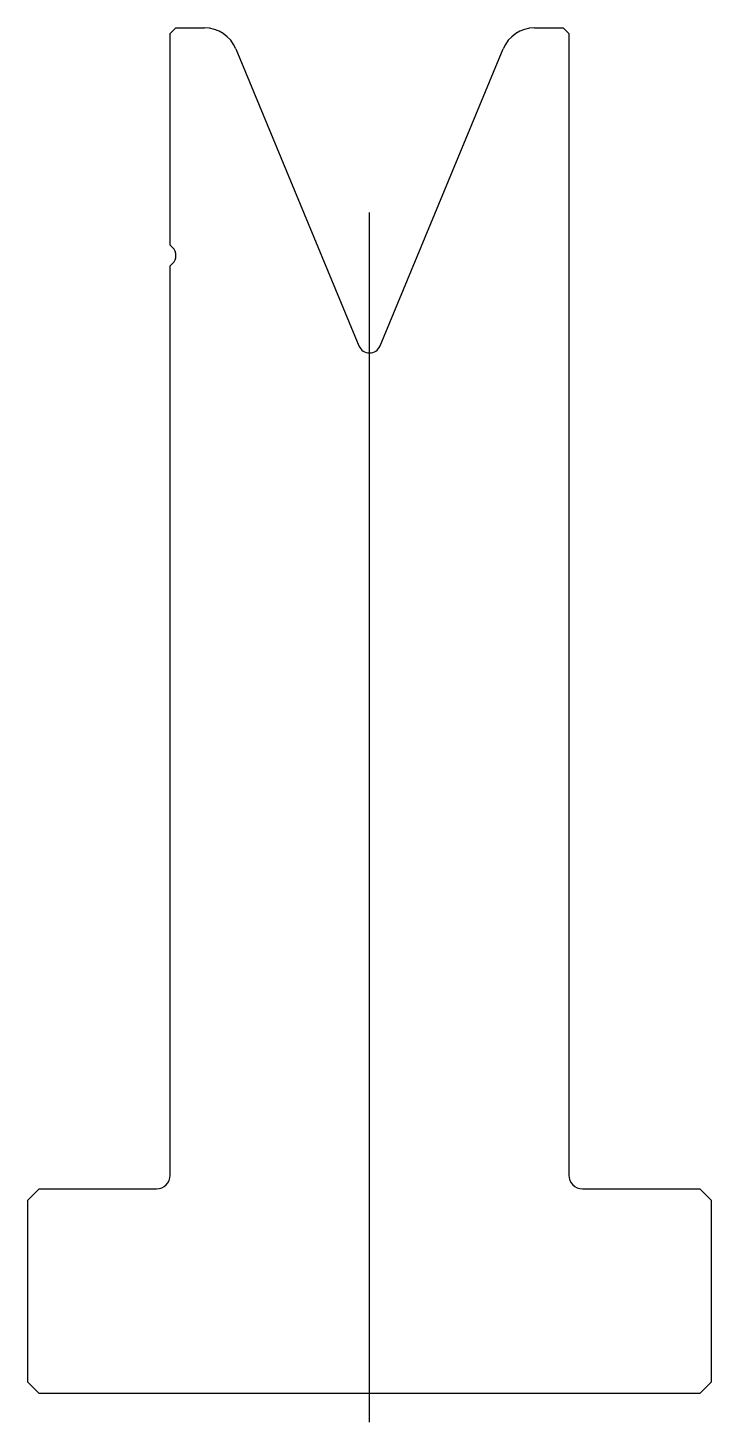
# Model space of a CAD drawing. Header units: metres. Extents: x 803 to 863, y -850 to -728.
import ezdxf

# ---------------------------------------------------------------- set-up
doc = ezdxf.new("R2010")
doc.units = ezdxf.units.M

msp = doc.modelspace()

# ---------------------------------------------------------------- linework, layer by layer
for p, q in [((815.876779, -727.744606), (815.376779, -728.244606)), ((815.376779, -746.830392), (815.376779, -728.244606)), ((815.876779, -727.744606), (818.372243, -727.744606)), ((847.381315, -727.744606), (849.876779, -727.744606)), ((850.376779, -728.244606), (849.876779, -727.744606)), ((850.376779, -728.244606), (850.376779, -828.544606)), ((821.143881, -729.596555), (831.952899, -755.691833)), ((833.800658, -755.691833), (844.609676, -729.596555)), ((832.876779, -850.244606), (832.876779, -743.973239)), ((815.376779, -746.830392), (815.583885, -747.037499)), ((815.583885, -748.451712), (815.376779, -748.658819)), ((815.376779, -828.544606), (815.376779, -748.658819)), ((803.876779, -829.744606), (802.876779, -830.744606)), ((803.876779, -829.744606), (814.176779, -829.744606)), ((851.576779, -829.744606), (861.876779, -829.744606)), ((862.876779, -830.744606), (861.876779, -829.744606)), ((802.876779, -846.744606), (802.876779, -830.744606)), ((862.876779, -830.744606), (862.876779, -846.744606)), ((802.876779, -846.744606), (803.876779, -847.744606)), ((861.876779, -847.744606), (862.876779, -846.744606)), ((861.876779, -847.744606), (803.876779, -847.744606))]:
    msp.add_line(p, q)
for centre, radius, start, end in [((818.372243, -730.744606), 3, 22.5, 90), ((847.381315, -730.744606), 3, 90, 157.5), ((814.876779, -747.744606), 1, 315, 45), ((832.876779, -755.309149), 1, 202.5, 337.5), ((814.176779, -828.544606), 1.2, 270, 0), ((851.576779, -828.544606), 1.2, 180, 270)]:
    msp.add_arc(centre, radius, start, end)

doc.saveas('drawing.dxf')
